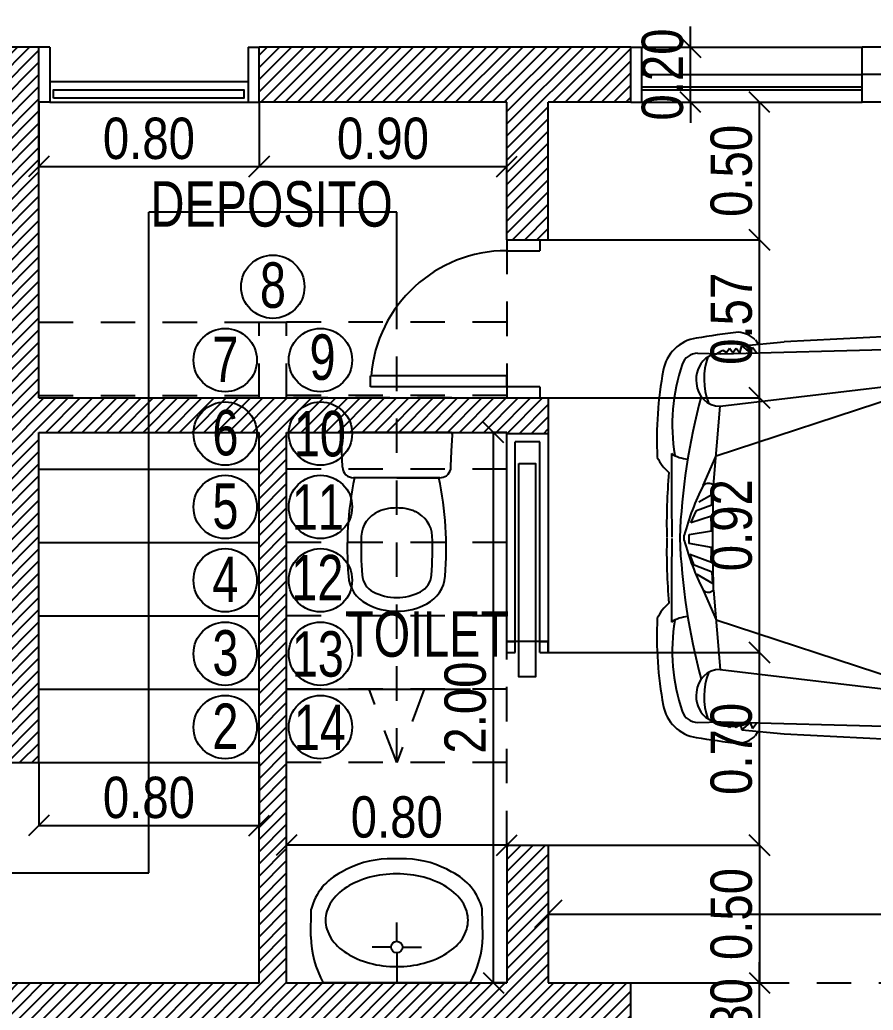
# Model space of a CAD drawing. Extents: x -14.8 to 35.6, y 44.5 to 81.2.
# Drawn here: x -7.935 to -4.836, y 71.112 to 74.71 of the extents above; entities that cross this region are included whole.
import ezdxf

# ---------------------------------------------------------------- set-up
doc = ezdxf.new("R2010")
doc.units = 0
doc.header["$MEASUREMENT"] = 0
doc.header["$PDMODE"] = 3
doc.linetypes.add('HIDDEN2', pattern=[0.1875, 0.125, -0.0625])
doc.layers.get('0').update_dxf_attribs({"linetype": 'CONTINUOUS'})
doc.layers.get('DEFPOINTS').update_dxf_attribs({"linetype": 'CONTINUOUS'})
for name, color, linetype in [('ABERTURAS', 71, 'CONTINUOUS'), ('AUXILIARES', 11, 'CONTINUOUS'), ('COTAS', 12, 'CONTINUOUS'), ('MUEBLES', 41, 'CONTINUOUS'), ('RELLENO', 7, 'CONTINUOUS'), ('TEXTO', 12, 'CONTINUOUS')]:
    doc.layers.add(name, color=color, linetype=linetype)
doc.styles.add('COTAS PRIMARIAS', font='ARIALN.TTF', dxfattribs={"height": 0.2})
doc.styles.add('COTAS SECUNDARIAS', font='ARIALN.TTF', dxfattribs={"height": 0.15})
doc.styles.add('TEXTO SECUNDARIO', font='ARIALN.TTF', dxfattribs={"width": 0.9, "height": 0.165})
doc.dimstyles.new('COTA SECUNDARIAS', dxfattribs={"dimscale": 5, "dimtxt": 1, "dimasz": 0.015, "dimexe": 0, "dimexo": 0, "dimgap": 0.005, "dimtad": 1, "dimzin": 1, "dimdsep": 46, "dimtxsty": 'COTAS SECUNDARIAS', "dimblk": 'OBLIQUE', "dimcen": 0, "dimclrd": 11, "dimclre": 11, "dimclrt": 11, "dimaunit": 1, "dimadec": 1, "dimazin": 0, "dimtfac": 0.4, "dimtix": 1, "dimtmove": 1, "dimatfit": 3, "dimfxl": 1, "dimtolj": 1, "dimtzin": 0, "dimlwd": -1, "dimarcsym": 0})
doc.dimstyles.new('COTAS PRINCIPALES', dxfattribs={"dimscale": 5, "dimtxt": 2.5, "dimasz": 0.02, "dimexe": 0, "dimexo": 0, "dimgap": 0.01, "dimtad": 1, "dimzin": 1, "dimdsep": 46, "dimtxsty": 'COTAS PRIMARIAS', "dimblk": 'OBLIQUE', "dimcen": 0, "dimclrd": 11, "dimclre": 11, "dimclrt": 11, "dimaunit": 1, "dimadec": 1, "dimazin": 0, "dimtfac": 0.4, "dimtix": 1, "dimtmove": 1, "dimatfit": 3, "dimfxl": 1, "dimtolj": 1, "dimtzin": 0, "dimlwd": -1, "dimarcsym": 0})

# ---------------------------------------------------------------- blocks, each defined once
blk = doc.blocks.new('rwhtt')
at = {"layer": 'MUEBLES'}
for p, q in [((0.1941, 0), (-0.1941, 0)), ((-0.1967, -0.1268), (-0.2021, -0.0084)), ((0.1994, -0.068), (0.2021, -0.0084)), ((0.1969, -0.1231), (0.1994, -0.068)), ((0.1967, -0.1268), (0.1969, -0.1231)), ((0.1568, -0.165), (-0.1568, -0.165)), ((0, -0.165), (0.1568, -0.165))]:
    blk.add_line(p, q, dxfattribs=at)
for centre, radius, start, end in [((-0.1941, -0.008), 0.008, 90, 182.6026), ((0.1941, -0.008), 0.008, 4.111, 90), ((0.1941, -0.008), 0.008, 357.3974, 4.111), ((-0.1568, -0.125), 0.04, 182.6026, 270), ((0.1568, -0.125), 0.04, 317.8148, 357.3974), ((1.0945, -0.4224), 1.2742, 168.3437, 184.4928), ((-1.0945, -0.4224), 1.2742, 355.5072, 11.6563), ((0.1568, -0.125), 0.04, 270, 305.8842), ((0.1568, -0.125), 0.04, 305.8842, 308.2991), ((0.1568, -0.125), 0.04, 308.2991, 317.8148), ((0.0137, -0.3963), 0.1205, 89.9083, 89.9083), ((0.0137, -0.3963), 0.1205, 96.531, 96.531), ((-0.0137, -0.3963), 0.1205, 97.9611, 116.2022), ((-0.001, -0.4732), 0.1984, 89.701, 98.5059), ((0.001, -0.4732), 0.1984, 81.4941, 90.299), ((0.0137, -0.3963), 0.1205, 63.7978, 82.0389), ((-0.0277, -0.3814), 0.1012, 112.7679, 177.2928), ((0.0277, -0.3814), 0.1012, 2.7072, 67.2321), ((1.0945, -0.4224), 1.2242, 177.8575, 184.4928), ((-1.0945, -0.4224), 1.2242, 355.5072, 2.1425), ((-0.0511, -0.5125), 0.125, 184.4928, 242.4143), ((-0.0511, -0.5125), 0.075, 184.4928, 242.4143), ((0.0511, -0.5125), 0.075, 297.5857, 355.5072), ((0.0511, -0.5125), 0.075, 297.5857, 355.5072), ((0.0511, -0.5125), 0.125, 297.5857, 355.5072), ((0, -0.4146), 0.1854, 242.4143, 270), ((0, -0.4146), 0.1854, 270, 297.5857), ((0, -0.4146), 0.2354, 242.4143, 270), ((0, -0.4146), 0.2354, 270, 297.5857)]:
    blk.add_arc(centre, radius, start, end, dxfattribs=at)
blk = doc.blocks.new('thwrht')
at = {"layer": 'MUEBLES', "linetype": 'Continuous'}
for p, q in [((0.0291, 0.3711), (-0.0291, 0.3711)), ((-0.2575, 0.1385), (-0.2561, 0.2205)), ((0.2575, 0.1385), (0.256, 0.2205)), ((0.2199, 0), (-0.2199, 0))]:
    blk.add_line(p, q, dxfattribs=at)
at = {"layer": 'MUEBLES', "color": 11, "linetype": 'Continuous'}
for p, q in [((0, 0.1244), (0, 0.1811)), ((-0.0172, 0.1072), (-0.0739, 0.1072)), ((0, 0.09), (0, 0)), ((0.0172, 0.1072), (0.0739, 0.1072))]:
    blk.add_line(p, q, dxfattribs=at)
blk.add_circle((0, 0.1072), 0.0172, dxfattribs=at)
at = {"layer": 'MUEBLES', "linetype": 'Continuous'}
for centre, radius, start, end in [((-0.021, 0.0881), 0.2831, 91.6281, 120.6809), ((0.021, 0.0881), 0.2831, 59.3191, 88.3719), ((-0.092, 0.1792), 0.1692, 115.7415, 165.846), ((0.092, 0.1792), 0.1692, 14.1539, 64.2584), ((0.0412, 0.1451), 0.2988, 181.2789, 209.0615), ((-0.0412, 0.1451), 0.2988, 330.9384, 358.721)]:
    blk.add_arc(centre, radius, start, end, dxfattribs=at)
at = {"layer": 'MUEBLES', "color": 11, "linetype": 'Continuous'}
for centre, radius, start, end in [((0, 0.0003), 0.3262, 82.6628, 97.3372), ((-0.0427, 0.1219), 0.1964, 112.7545, 133.3726), ((-0.0064, 0.0401), 0.2859, 97.0756, 113.1058), ((0.0064, 0.0401), 0.2859, 66.8942, 82.9244), ((0.0427, 0.1219), 0.1964, 46.6274, 67.2455), ((-0.0959, 0.1776), 0.1194, 133.1278, 161.9361), ((0.0959, 0.1776), 0.1194, 18.0639, 46.8722), ((-0.1219, 0.1875), 0.0917, 162.7933, 180), ((0.1219, 0.1875), 0.0917, 342.7933, 17.2067), ((-0.1219, 0.1875), 0.0917, 180, 197.2067), ((-0.0959, 0.1974), 0.1194, 198.0639, 226.8722), ((0.0959, 0.1974), 0.1194, 313.1278, 341.9361), ((-0.0427, 0.253), 0.1964, 226.6274, 247.2455), ((0.0427, 0.253), 0.1964, 292.7545, 313.3726), ((-0.0064, 0.3349), 0.2859, 246.8942, 262.9244), ((0.0064, 0.3349), 0.2859, 277.0756, 293.1058), ((0, 0.3747), 0.3262, 262.6628, 277.3372)]:
    blk.add_arc(centre, radius, start, end, dxfattribs=at)
blk = doc.blocks.new('_Oblique')
at = {"color": 0, "linetype": 'ByBlock', "lineweight": -2}
blk.add_line((-0.5, -0.5), (0.5, 0.5), dxfattribs=at)
blk = doc.blocks.new('*D139')
at = {"layer": 'COTAS', "color": 11, "lineweight": -2, "transparency": 16777216}
blk.add_line((-6.0165, 71.7111), (-5.2494, 71.7111), dxfattribs=at)
at = {"layer": 'COTAS', "color": 11, "transparency": 16777216}
blk.add_line((-5.2494, 71.7111), (-5.2494, 71.2111), dxfattribs=at)
at = {"layer": 'DEFPOINTS', "color": 0, "transparency": 16777216}
for p in [(-6.0165, 71.7111), (-5.2494, 71.2111), (-5.2494, 71.2111)]:
    blk.add_point(p, dxfattribs=at)
at = {"layer": 'COTAS', "color": 11, "transparency": 16777216, "xscale": 0.075, "yscale": 0.075, "zscale": 0.075}
for p, rotation in [((-5.2494, 71.7111), 90), ((-5.2494, 71.2111), 270)]:
    blk.add_blockref('_Oblique', p, dxfattribs=dict(at, rotation=rotation))
at = {"layer": 'COTAS', "color": 11, "transparency": 16777216, "insert": (-5.351, 71.4611), "char_height": 0.15, "attachment_point": 5, "rotation": 90, "style": 'COTAS SECUNDARIAS'}
blk.add_mtext('\\A1;0.50', dxfattribs=at)
blk = doc.blocks.new('*D140')
at = {"layer": 'COTAS', "color": 11, "lineweight": -2, "transparency": 16777216}
for p, q in [((-6.0165, 72.4111), (-5.2494, 72.4111)), ((-6.0165, 71.7111), (-5.2494, 71.7111))]:
    blk.add_line(p, q, dxfattribs=at)
at = {"layer": 'COTAS', "color": 11, "transparency": 16777216}
blk.add_line((-5.2494, 71.7111), (-5.2494, 72.4111), dxfattribs=at)
at = {"layer": 'DEFPOINTS', "color": 0, "transparency": 16777216}
for p in [(-6.0165, 72.4111), (-5.2494, 72.4111), (-6.0165, 71.7111)]:
    blk.add_point(p, dxfattribs=at)
at = {"layer": 'COTAS', "color": 11, "transparency": 16777216, "xscale": 0.075, "yscale": 0.075, "zscale": 0.075}
for p, rotation in [((-5.2494, 72.4111), 90), ((-5.2494, 71.7111), 270)]:
    blk.add_blockref('_Oblique', p, dxfattribs=dict(at, rotation=rotation))
at = {"layer": 'COTAS', "color": 11, "transparency": 16777216, "insert": (-5.351, 72.0611), "char_height": 0.15, "attachment_point": 5, "rotation": 90, "style": 'COTAS SECUNDARIAS'}
blk.add_mtext('\\A1;0.70', dxfattribs=at)
blk = doc.blocks.new('*D141')
at = {"layer": 'COTAS', "color": 11, "lineweight": -2, "transparency": 16777216}
for p, q in [((-6.0165, 73.3361), (-5.2494, 73.3361)), ((-6.0165, 72.4111), (-5.2494, 72.4111))]:
    blk.add_line(p, q, dxfattribs=at)
at = {"layer": 'COTAS', "color": 11, "transparency": 16777216}
blk.add_line((-5.2494, 72.4111), (-5.2494, 73.3361), dxfattribs=at)
at = {"layer": 'DEFPOINTS', "color": 0, "transparency": 16777216}
for p in [(-6.0165, 73.3361), (-5.2494, 73.3361), (-6.0165, 72.4111)]:
    blk.add_point(p, dxfattribs=at)
at = {"layer": 'COTAS', "color": 11, "transparency": 16777216, "xscale": 0.075, "yscale": 0.075, "zscale": 0.075}
for p, rotation in [((-5.2494, 73.3361), 90), ((-5.2494, 72.4111), 270)]:
    blk.add_blockref('_Oblique', p, dxfattribs=dict(at, rotation=rotation))
at = {"layer": 'COTAS', "color": 11, "transparency": 16777216, "insert": (-5.351, 72.8736), "char_height": 0.15, "attachment_point": 5, "rotation": 90, "style": 'COTAS SECUNDARIAS'}
blk.add_mtext('\\A1;0.92', dxfattribs=at)
blk = doc.blocks.new('*D142')
at = {"layer": 'COTAS', "color": 11, "lineweight": -2, "transparency": 16777216}
for p, q in [((-6.0165, 73.911), (-5.2494, 73.911)), ((-6.0165, 73.3361), (-5.2494, 73.3361))]:
    blk.add_line(p, q, dxfattribs=at)
at = {"layer": 'COTAS', "color": 11, "transparency": 16777216}
blk.add_line((-5.2494, 73.3361), (-5.2494, 73.911), dxfattribs=at)
at = {"layer": 'DEFPOINTS', "color": 0, "transparency": 16777216}
for p in [(-6.0165, 73.911), (-5.2494, 73.911), (-6.0165, 73.3361)]:
    blk.add_point(p, dxfattribs=at)
at = {"layer": 'COTAS', "color": 11, "transparency": 16777216, "xscale": 0.075, "yscale": 0.075, "zscale": 0.075}
for p, rotation in [((-5.2494, 73.911), 90), ((-5.2494, 73.3361), 270)]:
    blk.add_blockref('_Oblique', p, dxfattribs=dict(at, rotation=rotation))
at = {"layer": 'COTAS', "color": 11, "transparency": 16777216, "insert": (-5.351, 73.6235), "char_height": 0.15, "attachment_point": 5, "rotation": 90, "style": 'COTAS SECUNDARIAS'}
blk.add_mtext('\\A1;0.57', dxfattribs=at)
blk = doc.blocks.new('*D143')
at = {"layer": 'COTAS', "color": 11, "transparency": 16777216}
blk.add_line((-5.2494, 73.911), (-5.2494, 74.411), dxfattribs=at)
at = {"layer": 'COTAS', "color": 11, "lineweight": -2, "transparency": 16777216}
blk.add_line((-6.0165, 73.911), (-5.2494, 73.911), dxfattribs=at)
at = {"layer": 'DEFPOINTS', "color": 0, "transparency": 16777216}
for p in [(-5.2494, 74.411), (-5.2494, 74.411), (-6.0165, 73.911)]:
    blk.add_point(p, dxfattribs=at)
at = {"layer": 'COTAS', "color": 11, "transparency": 16777216, "xscale": 0.075, "yscale": 0.075, "zscale": 0.075}
for p, rotation in [((-5.2494, 74.411), 90), ((-5.2494, 73.911), 270)]:
    blk.add_blockref('_Oblique', p, dxfattribs=dict(at, rotation=rotation))
at = {"layer": 'COTAS', "color": 11, "transparency": 16777216, "insert": (-5.351, 74.161), "char_height": 0.15, "attachment_point": 5, "rotation": 90, "style": 'COTAS SECUNDARIAS'}
blk.add_mtext('\\A1;0.50', dxfattribs=at)
blk = doc.blocks.new('*D144')
at = {"layer": 'COTAS', "color": 11, "transparency": 16777216}
for p, q in [((-5.4994, 74.611), (-5.4994, 74.686)), ((-5.4994, 74.411), (-5.4994, 74.611)), ((-5.4994, 74.411), (-5.4994, 74.336))]:
    blk.add_line(p, q, dxfattribs=at)
at = {"layer": 'DEFPOINTS', "color": 0, "transparency": 16777216}
for p in [(-5.7165, 74.611), (-5.4994, 74.611), (-5.9665, 74.411)]:
    blk.add_point(p, dxfattribs=at)
at = {"layer": 'COTAS', "color": 11, "transparency": 16777216, "xscale": 0.075, "yscale": 0.075, "zscale": 0.075}
for p, rotation in [((-5.4994, 74.611), 270), ((-5.4994, 74.411), 90)]:
    blk.add_blockref('_Oblique', p, dxfattribs=dict(at, rotation=rotation))
at = {"layer": 'COTAS', "color": 11, "transparency": 16777216, "insert": (-5.601, 74.511), "char_height": 0.15, "attachment_point": 5, "rotation": 90, "style": 'COTAS SECUNDARIAS'}
blk.add_mtext('\\A1;0.20', dxfattribs=at)
blk = doc.blocks.new('*D151')
at = {"layer": 'COTAS', "color": 11, "transparency": 16777216}
blk.add_line((-6.0165, 71.4611), (-0.6665, 71.4611), dxfattribs=at)
at = {"layer": 'DEFPOINTS', "color": 0, "transparency": 16777216}
for p in [(-6.0165, 71.4611), (-0.6665, 71.4611), (-0.6665, 71.4611)]:
    blk.add_point(p, dxfattribs=at)
at = {"layer": 'COTAS', "color": 11, "transparency": 16777216, "xscale": 0.1, "yscale": 0.1, "zscale": 0.1, "rotation": 180}
blk.add_blockref('_Oblique', (-6.0165, 71.4611), dxfattribs=at)
at = {"layer": 'COTAS', "color": 11, "transparency": 16777216, "xscale": 0.1, "yscale": 0.1, "zscale": 0.1}
blk.add_blockref('_Oblique', (-0.6665, 71.4611), dxfattribs=at)
at = {"layer": 'COTAS', "color": 11, "transparency": 16777216, "insert": (-3.3415, 71.6132), "char_height": 0.2, "attachment_point": 5, "style": 'COTAS PRIMARIAS'}
blk.add_mtext('\\A1;5.35', dxfattribs=at)
blk = doc.blocks.new('*D152')
at = {"layer": 'COTAS', "color": 11, "lineweight": -2, "transparency": 16777216}
for p, q in [((-7.8665, 74.411), (-7.8665, 74.1766)), ((-7.0665, 74.411), (-7.0665, 74.1766))]:
    blk.add_line(p, q, dxfattribs=at)
at = {"layer": 'COTAS', "color": 11, "transparency": 16777216}
blk.add_line((-7.8665, 74.1766), (-7.0665, 74.1766), dxfattribs=at)
at = {"layer": 'DEFPOINTS', "color": 0, "transparency": 16777216}
for p in [(-7.8665, 74.411), (-7.0665, 74.411), (-7.0665, 74.1766)]:
    blk.add_point(p, dxfattribs=at)
at = {"layer": 'COTAS', "color": 11, "transparency": 16777216, "xscale": 0.075, "yscale": 0.075, "zscale": 0.075, "rotation": 180}
blk.add_blockref('_Oblique', (-7.8665, 74.1766), dxfattribs=at)
at = {"layer": 'COTAS', "color": 11, "transparency": 16777216, "xscale": 0.075, "yscale": 0.075, "zscale": 0.075}
blk.add_blockref('_Oblique', (-7.0665, 74.1766), dxfattribs=at)
at = {"layer": 'COTAS', "color": 11, "transparency": 16777216, "insert": (-7.4665, 74.2782), "char_height": 0.15, "attachment_point": 5, "style": 'COTAS SECUNDARIAS'}
blk.add_mtext('\\A1;0.80', dxfattribs=at)
blk = doc.blocks.new('*D153')
at = {"layer": 'COTAS', "color": 11, "lineweight": -2, "transparency": 16777216}
for p, q in [((-7.0665, 74.411), (-7.0665, 74.1766)), ((-6.1665, 74.161), (-6.1665, 74.1766))]:
    blk.add_line(p, q, dxfattribs=at)
at = {"layer": 'COTAS', "color": 11, "transparency": 16777216}
blk.add_line((-7.0665, 74.1766), (-6.1665, 74.1766), dxfattribs=at)
at = {"layer": 'DEFPOINTS', "color": 0, "transparency": 16777216}
for p in [(-7.0665, 74.411), (-6.1665, 74.1766), (-6.1665, 74.161)]:
    blk.add_point(p, dxfattribs=at)
at = {"layer": 'COTAS', "color": 11, "transparency": 16777216, "xscale": 0.075, "yscale": 0.075, "zscale": 0.075, "rotation": 180}
blk.add_blockref('_Oblique', (-7.0665, 74.1766), dxfattribs=at)
at = {"layer": 'COTAS', "color": 11, "transparency": 16777216, "xscale": 0.075, "yscale": 0.075, "zscale": 0.075}
blk.add_blockref('_Oblique', (-6.1665, 74.1766), dxfattribs=at)
at = {"layer": 'COTAS', "color": 11, "transparency": 16777216, "insert": (-6.6165, 74.2782), "char_height": 0.15, "attachment_point": 5, "style": 'COTAS SECUNDARIAS'}
blk.add_mtext('\\A1;0.90', dxfattribs=at)
blk = doc.blocks.new('*D154')
at = {"layer": 'COTAS', "color": 11, "transparency": 16777216}
for p, q in [((-5.2494, 71.2111), (-5.2494, 71.2861)), ((-5.2494, 70.9111), (-5.2494, 71.2111)), ((-5.2494, 70.9111), (-5.2494, 70.8361))]:
    blk.add_line(p, q, dxfattribs=at)
at = {"layer": 'COTAS', "color": 11, "lineweight": -2, "transparency": 16777216}
for p, q in [((-5.7165, 71.2111), (-5.2494, 71.2111)), ((-5.7165, 70.9111), (-5.2494, 70.9111))]:
    blk.add_line(p, q, dxfattribs=at)
at = {"layer": 'DEFPOINTS', "color": 0, "transparency": 16777216}
for p in [(-5.7165, 71.2111), (-5.2494, 71.2111), (-5.7165, 70.9111)]:
    blk.add_point(p, dxfattribs=at)
at = {"layer": 'COTAS', "color": 11, "transparency": 16777216, "xscale": 0.075, "yscale": 0.075, "zscale": 0.075}
for p, rotation in [((-5.2494, 71.2111), 270), ((-5.2494, 70.9111), 90)]:
    blk.add_blockref('_Oblique', p, dxfattribs=dict(at, rotation=rotation))
at = {"layer": 'COTAS', "color": 11, "transparency": 16777216, "insert": (-5.351, 71.0611), "char_height": 0.15, "attachment_point": 5, "rotation": 90, "style": 'COTAS SECUNDARIAS'}
blk.add_mtext('\\A1;0.30', dxfattribs=at)
blk = doc.blocks.new('*D218')
at = {"layer": 'COTAS', "color": 11, "transparency": 16777216}
blk.add_line((-6.1665, 71.7111), (-6.9665, 71.7111), dxfattribs=at)
at = {"layer": 'DEFPOINTS', "color": 0, "transparency": 16777216}
for p in [(-6.9665, 71.7111), (-6.9665, 71.7111), (-6.1665, 71.7111)]:
    blk.add_point(p, dxfattribs=at)
at = {"layer": 'COTAS', "color": 11, "transparency": 16777216, "xscale": 0.075, "yscale": 0.075, "zscale": 0.075, "rotation": 180}
blk.add_blockref('_Oblique', (-6.9665, 71.7111), dxfattribs=at)
at = {"layer": 'COTAS', "color": 11, "transparency": 16777216, "xscale": 0.075, "yscale": 0.075, "zscale": 0.075}
blk.add_blockref('_Oblique', (-6.1665, 71.7111), dxfattribs=at)
at = {"layer": 'COTAS', "color": 11, "transparency": 16777216, "insert": (-6.5665, 71.8127), "char_height": 0.15, "attachment_point": 5, "style": 'COTAS SECUNDARIAS'}
blk.add_mtext('\\A1;0.80', dxfattribs=at)
blk = doc.blocks.new('*D219')
at = {"layer": 'COTAS', "color": 11, "lineweight": -2, "transparency": 16777216}
for p, q in [((-6.1665, 73.211), (-6.2156, 73.211)), ((-6.1665, 71.2111), (-6.2156, 71.2111))]:
    blk.add_line(p, q, dxfattribs=at)
at = {"layer": 'COTAS', "color": 11, "transparency": 16777216}
blk.add_line((-6.2156, 71.2111), (-6.2156, 73.211), dxfattribs=at)
at = {"layer": 'DEFPOINTS', "color": 0, "transparency": 16777216}
for p in [(-6.2156, 73.211), (-6.1665, 73.211), (-6.1665, 71.2111)]:
    blk.add_point(p, dxfattribs=at)
at = {"layer": 'COTAS', "color": 11, "transparency": 16777216, "xscale": 0.075, "yscale": 0.075, "zscale": 0.075}
for p, rotation in [((-6.2156, 73.211), 90), ((-6.2156, 71.2111), 270)]:
    blk.add_blockref('_Oblique', p, dxfattribs=dict(at, rotation=rotation))
at = {"layer": 'COTAS', "color": 11, "transparency": 16777216, "insert": (-6.3172, 72.211), "char_height": 0.15, "attachment_point": 5, "rotation": 90, "style": 'COTAS SECUNDARIAS'}
blk.add_mtext('\\A1;2.00', dxfattribs=at)
blk = doc.blocks.new('*D220')
at = {"layer": 'COTAS', "color": 11, "lineweight": -2, "transparency": 16777216}
for p, q in [((-7.8665, 72.0111), (-7.8665, 71.7822)), ((-7.0665, 72.0111), (-7.0665, 71.7822))]:
    blk.add_line(p, q, dxfattribs=at)
at = {"layer": 'COTAS', "color": 11, "transparency": 16777216}
blk.add_line((-7.8665, 71.7822), (-7.0665, 71.7822), dxfattribs=at)
at = {"layer": 'DEFPOINTS', "color": 0, "transparency": 16777216}
for p in [(-7.8665, 72.0111), (-7.0665, 72.0111), (-7.0665, 71.7822)]:
    blk.add_point(p, dxfattribs=at)
at = {"layer": 'COTAS', "color": 11, "transparency": 16777216, "xscale": 0.075, "yscale": 0.075, "zscale": 0.075, "rotation": 180}
blk.add_blockref('_Oblique', (-7.8665, 71.7822), dxfattribs=at)
at = {"layer": 'COTAS', "color": 11, "transparency": 16777216, "xscale": 0.075, "yscale": 0.075, "zscale": 0.075}
blk.add_blockref('_Oblique', (-7.0665, 71.7822), dxfattribs=at)
at = {"layer": 'COTAS', "color": 11, "transparency": 16777216, "insert": (-7.4665, 71.8837), "char_height": 0.15, "attachment_point": 5, "style": 'COTAS SECUNDARIAS'}
blk.add_mtext('\\A1;0.80', dxfattribs=at)
blk = doc.blocks.new('EQRGQE')
at = {"layer": 'MUEBLES', "color": 11, "linetype": 'Continuous'}
for p, q in [((2.3719, 1.1821), (0.9794, 1.2199)), ((2.2805, 1.2176), (2.0958, 1.2351)), ((2.2215, 1.2437), (2.2098, 1.2229)), ((2.2339, 1.2122), (2.2161, 1.1878)), ((2.2446, 1.187), (2.2339, 1.2122)), ((2.2805, 1.2176), (2.2446, 1.187)), ((2.2885, 1.1864), (2.2805, 1.2176)), ((2.3049, 1.207), (2.2885, 1.1864)), ((2.3189, 1.1886), (2.3049, 1.207)), ((2.3343, 1.2073), (2.3189, 1.1886)), ((2.3474, 1.1886), (2.3343, 1.2073)), ((2.3633, 1.1985), (2.3474, 1.1886)), ((2.3877, 1.1861), (2.3633, 1.1985)), ((2.4732, 1.1854), (2.3719, 1.1821)), ((2.3743, 0.954), (1.2006, 1.0945)), ((2.3922, 0.7373), (1.3374, 1.0839)), ((2.4036, 0.608), (2.3743, 0.954)), ((2.4485, 0.6091), (2.3922, 0.7373)), ((2.4036, 0.608), (2.4065, 0.3807)), ((2.4761, 0.5382), (2.4068, 0.5794)), ((2.4068, 0.5794), (2.4102, 0.5307)), ((2.4102, 0.5307), (2.4878, 0.4998)), ((2.4128, 0.4867), (2.4122, 0.4228)), ((2.5076, 0.4514), (2.4128, 0.4867)), ((2.4878, 0.4998), (2.5076, 0.4514)), ((2.4122, 0.4228), (2.5099, 0.4053)), ((2.5099, 0.4053), (2.5093, 0.3655)), ((2.5312, 0.3922), (2.5312, 0.3685)), ((2.4065, 0.3807), (2.4036, 0.1527)), ((2.5093, 0.3655), (2.4119, 0.3501)), ((2.4119, 0.3501), (2.4119, 0.2859)), ((2.4119, 0.2859), (2.5033, 0.3157)), ((2.5033, 0.3157), (2.4775, 0.2619)), ((2.4775, 0.2619), (2.4114, 0.2367)), ((2.4114, 0.2367), (2.4108, 0.1926)), ((2.4108, 0.1926), (2.4683, 0.2252)), ((2.4036, 0.1527), (2.3743, -0.1933)), ((2.4485, 0.1516), (2.3922, 0.0234)), ((2.3922, 0.0234), (1.3374, -0.3231)), ((2.3743, -0.1933), (1.2006, -0.3338)), ((2.3719, -0.4213), (0.9794, -0.4592)), ((2.2339, -0.4515), (2.2161, -0.4271)), ((2.2446, -0.4262), (2.2339, -0.4515)), ((2.2805, -0.4569), (2.2446, -0.4262)), ((2.2885, -0.4257), (2.2805, -0.4569)), ((2.3049, -0.4463), (2.2885, -0.4257)), ((2.3189, -0.4279), (2.3049, -0.4463)), ((2.3343, -0.4465), (2.3189, -0.4279)), ((2.3474, -0.4279), (2.3343, -0.4465)), ((2.3633, -0.4378), (2.3474, -0.4279)), ((2.3877, -0.4254), (2.3633, -0.4378)), ((2.4732, -0.4247), (2.3719, -0.4213)), ((2.2805, -0.4569), (2.0958, -0.4744)), ((2.2215, -0.483), (2.2098, -0.4622))]:
    blk.add_line(p, q, dxfattribs=at)
for centre, radius, start, end in [((0.1535, -33.6134), 34.9026, 86.80984, 92.83729), ((2.303, 1.1592), 0.1173, 93.7503, 133.9518), ((1.9004, -2.2492), 3.5475, 80.5991, 83.6084), ((2.4554, 1.0864), 0.1661, 44.8054, 81.5384), ((2.3787, 1.0815), 0.1008, 53.1005, 93.8892), ((2.1462, 1.0726), 0.2986, 339.5975, 19.0422), ((2.472, 1.1139), 0.0715, 18.3983, 89.0683), ((2.4573, 1.0821), 0.1679, 9.6074, 46.2901), ((2.3597, 1.0727), 0.1196, 350.5685, 48.3231), ((1.7816, 0.8749), 0.8022, 350.3666, 19.0358), ((1.0229, 0.8089), 1.628, 357.2524, 10.6644), ((2.374, 1.0579), 0.1039, 270.1978, 357.3442), ((-0.2935, 0.2637), 2.8471, 2.3482, 14.913), ((2.5027, 0.8812), 0.1581, 274.8986, 302.2314), ((-14.2593, 0.662), 16.8465, 359.0509, 0.29052), ((2.4611, 0.823), 0.2093, 310.8909, 333.8858), ((0.1385, 0.4442), 2.4695, 358.5383, 5.1232), ((2.4266, 0.5851), 0.0325, 47.582, 135.1036), ((1.4446, 0.102), 1.1247, 14.953, 26.7986), ((1.4446, 0.6587), 1.1247, 333.2013, 345.047), ((-0.2935, 0.497), 2.8471, 345.087, 357.6517), ((-14.2593, 0.0987), 16.8465, 359.7094, 0.94902), ((0.1385, 0.3165), 2.4695, 354.8767, 1.4617), ((2.4266, 0.1756), 0.0325, 224.8964, 312.4179), ((2.4611, -0.0623), 0.2093, 26.1141, 49.109), ((2.5027, -0.1204), 0.1581, 57.7685, 85.1013), ((1.7816, -0.1141), 0.8022, 340.9641, 9.6333), ((1.0229, -0.0482), 1.628, 349.3356, 2.7475), ((2.374, -0.2972), 0.1039, 2.6558, 89.8021), ((2.1462, -0.3119), 0.2986, 340.9577, 20.4024), ((2.3597, -0.312), 0.1196, 311.6768, 9.4314), ((2.472, -0.3532), 0.0715, 270.9316, 341.6016), ((2.4573, -0.3214), 0.1679, 313.7098, 350.3925), ((2.3787, -0.3207), 0.1008, 266.1107, 306.8995), ((0.1535, 34.3741), 34.9026, 267.16263, 273.19008), ((2.4554, -0.3257), 0.1661, 278.4616, 315.1945), ((2.303, -0.3985), 0.1173, 226.0481, 266.2496), ((1.9004, 3.0099), 3.5475, 276.3915, 279.4008)]:
    blk.add_arc(centre, radius, start, end, dxfattribs=at)

msp = doc.modelspace()

# ---------------------------------------------------------------- hatches: boundary and pattern name
at = {"layer": 'RELLENO'}
h = msp.add_hatch(dxfattribs=at)
h.set_pattern_fill('ANSI31', color=256, scale=0.25, style=0)
h.paths.add_polyline_path([(-6.0165, 73.3361), (-7.8665, 73.3361), (-7.8665, 74.611), (-8.0165, 74.611), (-8.0165, 72.0111), (-7.8665, 72.0111), (-7.8665, 73.211), (-7.0665, 73.211), (-7.0665, 71.2111), (-8.0165, 71.2111), (-8.0165, 68.8111), (-7.8665, 68.8111), (-7.8665, 70.9111), (-6.1665, 70.9111), (-6.1665, 68.8111), (-6.0165, 68.8111), (-6.0165, 70.9111), (-5.7165, 70.9111), (-5.7165, 71.2111), (-6.0165, 71.2111), (-6.0165, 71.7111), (-6.1665, 71.7111), (-6.1665, 71.2111), (-6.9665, 71.2111), (-6.9665, 73.211), (-6.1665, 73.211), (-6.1665, 73.2061), (-6.0165, 73.2061)])
h = msp.add_hatch(dxfattribs=at)
h.set_pattern_fill('ANSI31', color=256, scale=0.25, style=0)
h.set_pattern_definition([(45, (-20.48295, 0), (-0.022097087, 0.022097087), [])])
h.paths.add_polyline_path([(-5.7165, 74.611), (-7.0665, 74.611), (-7.0665, 74.411), (-6.1665, 74.411), (-6.1665, 73.911), (-6.0165, 73.911), (-6.0165, 74.411), (-5.7165, 74.411)])

# ---------------------------------------------------------------- linework, layer by layer
for p, q in [((-7.8665, 74.611), (-8.0165, 74.611)), ((-7.8665, 73.3361), (-7.8665, 74.611)), ((-7.0665, 74.411), (-7.0665, 74.611)), ((-5.7165, 74.611), (-7.0665, 74.611)), ((-5.7165, 74.411), (-5.7165, 74.611)), ((-5.6765, 74.611), (-4.8765, 74.611)), ((-6.1665, 74.411), (-7.0665, 74.411)), ((-6.1665, 73.911), (-6.1665, 74.411)), ((-5.7165, 74.411), (-6.0165, 74.411)), ((-6.0165, 73.911), (-6.0165, 74.411)), ((-6.1665, 73.911), (-6.0165, 73.911)), ((-6.1665, 73.3811), (-6.1665, 73.3361)), ((-7.8665, 73.3361), (-6.0165, 73.3361)), ((-6.0165, 73.3361), (-6.0165, 72.4511)), ((-7.8665, 73.211), (-7.0665, 73.211)), ((-7.8665, 72.0111), (-7.8665, 73.211)), ((-7.0665, 71.2111), (-7.0665, 73.211)), ((-6.9665, 71.2111), (-6.9665, 73.211)), ((-6.9665, 73.211), (-6.1665, 73.211)), ((-6.1665, 72.4511), (-6.1665, 73.211)), ((-7.8665, 73.0777), (-7.0665, 73.0777)), ((-7.8665, 72.811), (-7.0665, 72.811)), ((-7.8665, 72.5444), (-7.0665, 72.5444)), ((-6.0165, 72.4511), (-6.1665, 72.4511)), ((-7.8665, 72.2777), (-7.0665, 72.2777)), ((-8.0165, 72.0111), (-7.8665, 72.0111)), ((-7.8665, 72.0111), (-7.0665, 72.0111)), ((-6.1665, 71.7111), (-6.0165, 71.7111)), ((-6.1665, 71.7111), (-6.1665, 71.2111)), ((-6.0165, 71.7111), (-6.0165, 71.2111)), ((-8.0165, 71.2111), (-7.0665, 71.2111)), ((-6.9665, 71.2111), (-6.1665, 71.2111)), ((-6.0165, 71.2111), (-5.7165, 71.2111)), ((-5.7165, 70.9111), (-5.7165, 71.2111))]:
    msp.add_line(p, q)
at = {"linetype": 'HIDDEN2'}
for p, q in [((-6.1665, 73.911), (-6.1665, 73.3361)), ((-7.8665, 73.611), (-7.0665, 73.611)), ((-7.0665, 73.611), (-6.9665, 73.611)), ((-7.0665, 73.3361), (-7.0665, 73.611)), ((-6.1665, 73.611), (-6.9665, 73.611)), ((-6.9665, 73.3361), (-6.9665, 73.611)), ((-7.8665, 73.3444), (-7.0665, 73.3444)), ((-6.1665, 73.3444), (-6.9665, 73.3444)), ((-6.3665, 73.3361), (-6.9665, 73.3361)), ((-6.1665, 73.0777), (-6.9665, 73.0777)), ((-6.1665, 72.811), (-6.9665, 72.811)), ((-6.1665, 72.5444), (-6.9665, 72.5444)), ((-6.1665, 71.7111), (-6.1665, 72.4111)), ((-6.1665, 72.2777), (-6.9665, 72.2777)), ((-6.1665, 72.0111), (-6.9665, 72.0111)), ((-5.7165, 71.2111), (-1.0165, 71.2111))]:
    msp.add_line(p, q, dxfattribs=at)
at = {"layer": 'ABERTURAS'}
for p, q in [((-7.8265, 74.611), (-7.8665, 74.611)), ((-7.8265, 74.611), (-7.8265, 74.411)), ((-7.1065, 74.611), (-7.1065, 74.411)), ((-7.1065, 74.611), (-7.0665, 74.611)), ((-5.7165, 74.611), (-5.6765, 74.611)), ((-5.6765, 74.411), (-5.6765, 74.611)), ((-4.7965, 74.611), (-4.8765, 74.611)), ((-4.8765, 74.411), (-4.8765, 74.611)), ((-4.7965, 74.511), (-4.8765, 74.511)), ((-7.8265, 74.411), (-7.8665, 74.411)), ((-7.1065, 74.411), (-7.0665, 74.411)), ((-5.7165, 74.411), (-5.6765, 74.411)), ((-4.7965, 74.411), (-4.8765, 74.411)), ((-6.1665, 73.911), (-6.1665, 73.871)), ((-6.0465, 73.911), (-6.0465, 73.871)), ((-6.1665, 73.871), (-6.0465, 73.871)), ((-6.1665, 73.4161), (-6.6615, 73.4161)), ((-6.6615, 73.3761), (-6.6615, 73.4161)), ((-6.1665, 73.3761), (-6.1665, 73.4161)), ((-6.1665, 73.3761), (-6.6615, 73.3761)), ((-6.0465, 73.3761), (-6.1665, 73.3761)), ((-6.1665, 73.3761), (-6.1665, 73.3361)), ((-6.0465, 73.3761), (-6.0465, 73.3361)), ((-6.0165, 73.2061), (-6.1665, 73.2061)), ((-6.1365, 72.4111), (-6.1365, 73.1761)), ((-6.0465, 73.1761), (-6.1365, 73.1761)), ((-6.0465, 72.4111), (-6.0465, 73.1761)), ((-6.1665, 72.4511), (-6.1365, 72.4511)), ((-6.1665, 72.4111), (-6.1665, 72.4511)), ((-6.1665, 72.4511), (-6.1365, 72.4511)), ((-6.0465, 72.4511), (-6.0165, 72.4511)), ((-6.0465, 72.4511), (-6.0165, 72.4511)), ((-6.0165, 72.4111), (-6.0165, 72.4511)), ((-6.0165, 72.4511), (-6.0165, 72.4111)), ((-6.1665, 72.4111), (-6.1365, 72.4111)), ((-6.1665, 72.4111), (-6.1365, 72.4111)), ((-6.0465, 72.4111), (-6.0165, 72.4111)), ((-6.0465, 72.4111), (-6.0165, 72.4111))]:
    msp.add_line(p, q, dxfattribs=at)
at = {"layer": 'ABERTURAS', "color": 11}
for p, q in [((-7.8265, 74.486), (-7.1065, 74.486)), ((-5.6765, 74.511), (-4.8765, 74.511)), ((-5.6765, 74.466), (-4.8765, 74.466)), ((-5.6765, 74.456), (-4.8765, 74.456)), ((-7.8265, 74.411), (-7.1065, 74.411)), ((-5.6765, 74.411), (-4.8765, 74.411))]:
    msp.add_line(p, q, dxfattribs=at)
at = {"layer": 'ABERTURAS'}
for points in [[(-7.8125, 74.4248), (-7.8125, 74.4555), (-7.1219, 74.4555), (-7.1219, 74.4248)], [(-6.1229, 73.0982), (-6.0621, 73.0982), (-6.0621, 72.3234), (-6.1229, 72.3234)]]:
    msp.add_lwpolyline(points, close=True, dxfattribs=at)
at = {"layer": 'ABERTURAS', "color": 11}
msp.add_arc((-6.1665, 73.3761), 0.495, 90, 175.365, dxfattribs=at)
at = {"layer": 'AUXILIARES', "color": 11}
for p, q in [((-7.4665, 71.6111), (-7.4665, 74.011)), ((-6.5665, 74.011), (-7.4665, 74.011)), ((-6.5665, 73.611), (-6.5665, 74.011)), ((-8.3165, 71.6111), (-7.4665, 71.6111))]:
    msp.add_line(p, q, dxfattribs=at)
at = {"layer": 'AUXILIARES', "color": 11, "linetype": 'HIDDEN2'}
for p, q in [((-6.5665, 72.0111), (-6.5665, 73.611)), ((-6.5665, 72.0111), (-6.6665, 72.2777)), ((-6.4665, 72.2777), (-6.5665, 72.0111))]:
    msp.add_line(p, q, dxfattribs=at)
at = {"layer": 'AUXILIARES'}
for centre in [(-7.0165, 73.7401), (-7.1895, 73.4735), (-6.8434, 73.4735), (-7.1895, 73.2068), (-6.8434, 73.2068), (-7.1895, 72.9401), (-6.8434, 72.9401), (-7.1895, 72.6735), (-6.8434, 72.6735), (-7.1895, 72.4068), (-6.8434, 72.4068), (-7.1895, 72.1401), (-6.8434, 72.1401)]:
    msp.add_circle(centre, 0.115, dxfattribs=at)
at = {"layer": 'MUEBLES'}
msp.add_line((-6.9665, 72.2777), (-6.2992, 72.2777), dxfattribs=at)

# ---------------------------------------------------------------- block references
at = {"xscale": 0.8333333333333357, "yscale": 0.8333333333333357, "zscale": 0.8333333333333357, "rotation": 180}
msp.add_blockref('EQRGQE', (-3.4131, 73.1448), dxfattribs=at)
at = {"layer": 'MUEBLES'}
msp.add_blockref('rwhtt', (-6.5665, 73.211), dxfattribs=at)
at = {"layer": 'MUEBLES', "xscale": 1.212611156022632, "yscale": 1.212611156022632, "zscale": 1.212611156022632}
msp.add_blockref('thwrht', (-6.5665, 71.2111), dxfattribs=at)

# ---------------------------------------------------------------- texts
at = {"layer": 'TEXTO', "style": 'TEXTO SECUNDARIO', "width": 0.9}
for s, p in [('DEPOSITO', (-7.4602, 73.9585)), ('8', (-7.0634, 73.6635)), ('7', (-7.2359, 73.394)), ('9', (-6.8832, 73.4019)), ('6', (-7.2359, 73.1274)), ('10', (-6.9405, 73.1236)), ('5', (-7.2359, 72.8607)), ('11', (-6.9477, 72.8569)), ('4', (-7.2359, 72.5941)), ('12', (-6.9494, 72.6007)), ('TOILET', (-6.7542, 72.3958)), ('3', (-7.2359, 72.3274)), ('13', (-6.9477, 72.3236)), ('2', (-7.2359, 72.0607)), ('14', (-6.9405, 72.057))]:
    msp.add_text(s, height=0.165, dxfattribs=at).set_placement(p)

# ---------------------------------------------------------------- dimensions: what is measured, and where the dimension line sits
at = {"layer": 'COTAS'}
dim = msp.add_linear_dim(base=(-5.4994, 74.611), p1=(-5.9665, 74.411), p2=(-5.7165, 74.611), angle=90, dimstyle='COTA SECUNDARIAS', override={"dimse1": 1, "dimse2": 1}, dxfattribs=at)
dim.commit()
dim.dimension.update_dxf_attribs({"geometry": '*D144', "text_midpoint": (-5.601, 74.511)})
for base, p1, p2, picture, middle in [((-5.2494, 74.411), (-6.0165, 73.911), (-5.2494, 74.411), '*D143', (-5.351, 74.161)), ((-5.2494, 73.911), (-6.0165, 73.3361), (-6.0165, 73.911), '*D142', (-5.351, 73.6235)), ((-5.2493884384, 73.3360664897), (-6.0164623414, 72.4110664897), (-6.0164623414, 73.3360664897), '*D141', (-5.3509743866, 72.8735664897)), ((-6.2156, 73.211), (-6.1665, 71.2111), (-6.1665, 73.211), '*D219', (-6.3172, 72.211)), ((-5.2494, 72.4111), (-6.0165, 71.7111), (-6.0165, 72.4111), '*D140', (-5.351, 72.0611)), ((-5.2494, 71.2111), (-6.0165, 71.7111), (-5.2494, 71.2111), '*D139', (-5.351, 71.4611)), ((-5.2494, 71.2111), (-5.7165, 70.9111), (-5.7165, 71.2111), '*D154', (-5.351, 71.0611))]:
    dim = msp.add_linear_dim(base=base, p1=p1, p2=p2, angle=90, dimstyle='COTA SECUNDARIAS', dxfattribs=at)
    dim.commit()
    dim.dimension.update_dxf_attribs({"geometry": picture, "text_midpoint": middle})
for base, p1, p2, dimstyle, picture, middle in [((-7.0665, 74.1766), (-7.8665, 74.411), (-7.0665, 74.411), 'COTA SECUNDARIAS', '*D152', (-7.4665, 74.2782)), ((-6.1665, 74.1766), (-7.0665, 74.411), (-6.1665, 74.161), 'COTA SECUNDARIAS', '*D153', (-6.6165, 74.2782)), ((-7.0665, 71.7822), (-7.8665, 72.0111), (-7.0665, 72.0111), 'COTA SECUNDARIAS', '*D220', (-7.4665, 71.8837)), ((-6.9665, 71.7111), (-6.1665, 71.7111), (-6.9665, 71.7111), 'COTA SECUNDARIAS', '*D218', (-6.5665, 71.8127)), ((-0.6665, 71.4611), (-6.0165, 71.4611), (-0.6665, 71.4611), 'COTAS PRINCIPALES', '*D151', (-3.3415, 71.6132))]:
    dim = msp.add_linear_dim(base=base, p1=p1, p2=p2, dimstyle=dimstyle, dxfattribs=at)
    dim.commit()
    dim.dimension.update_dxf_attribs({"geometry": picture, "text_midpoint": middle})

doc.saveas('drawing.dxf')
